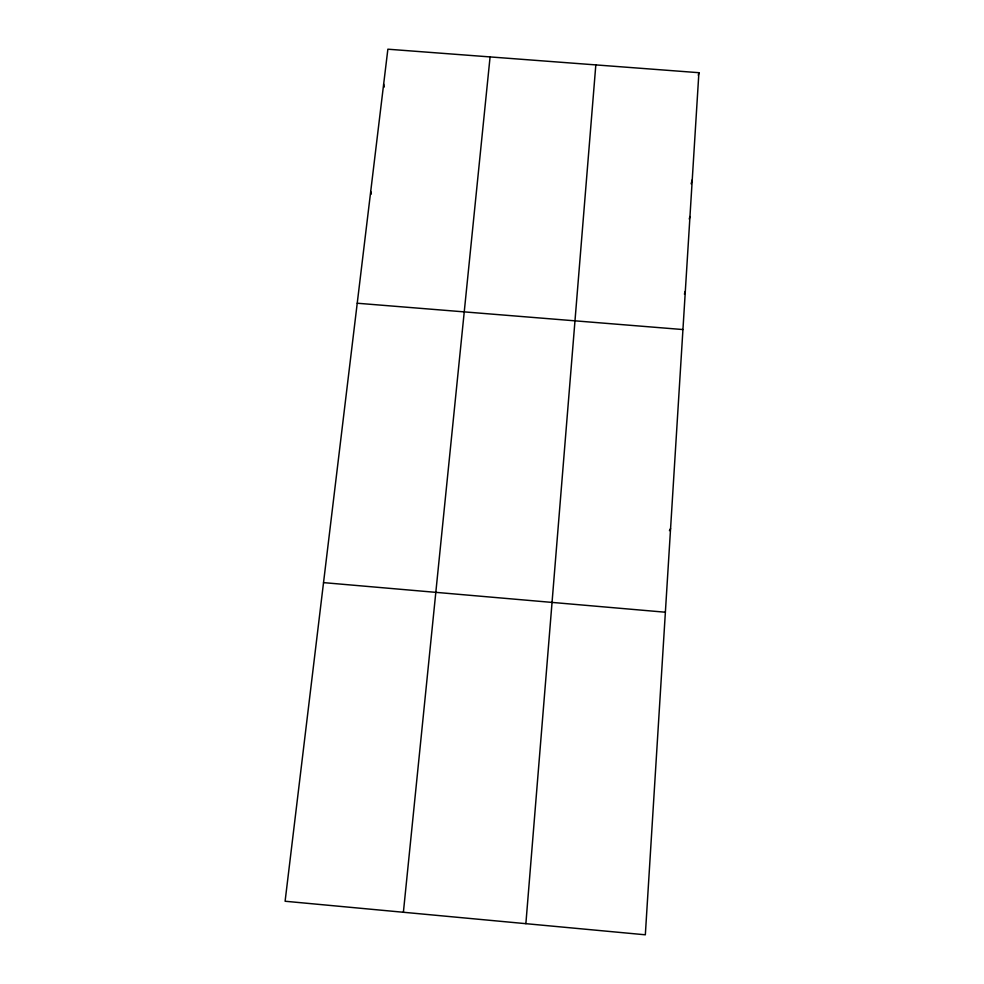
<?xml version="1.0" encoding="UTF-8"?>
<svg xmlns="http://www.w3.org/2000/svg" width="984" height="984" viewBox="0 0 984 984"><rect width="100%" height="100%" fill="white"/><g stroke="black" fill="none" stroke-linecap="round" stroke-linejoin="round"><path stroke-width="1.48" d="M698.898 72.693L645.332 934.8L285.102 901.246L387.868 49.2L698.898 72.693L698.271 75.227M525.874 923.668L595.824 64.907M403.391 912.266L490.081 56.924M691.125 183.811L692.244 179.851M689.231 219.026L689.956 216.517M684.409 294.13L685.307 291.362M669.428 530.659L670.571 528.592M357.229 303.232L682.933 329.554M323.539 582.626L665.369 612.22M370.71 191.462L371.337 194.057M383.662 84.07L384.227 87.059"/></g></svg>
